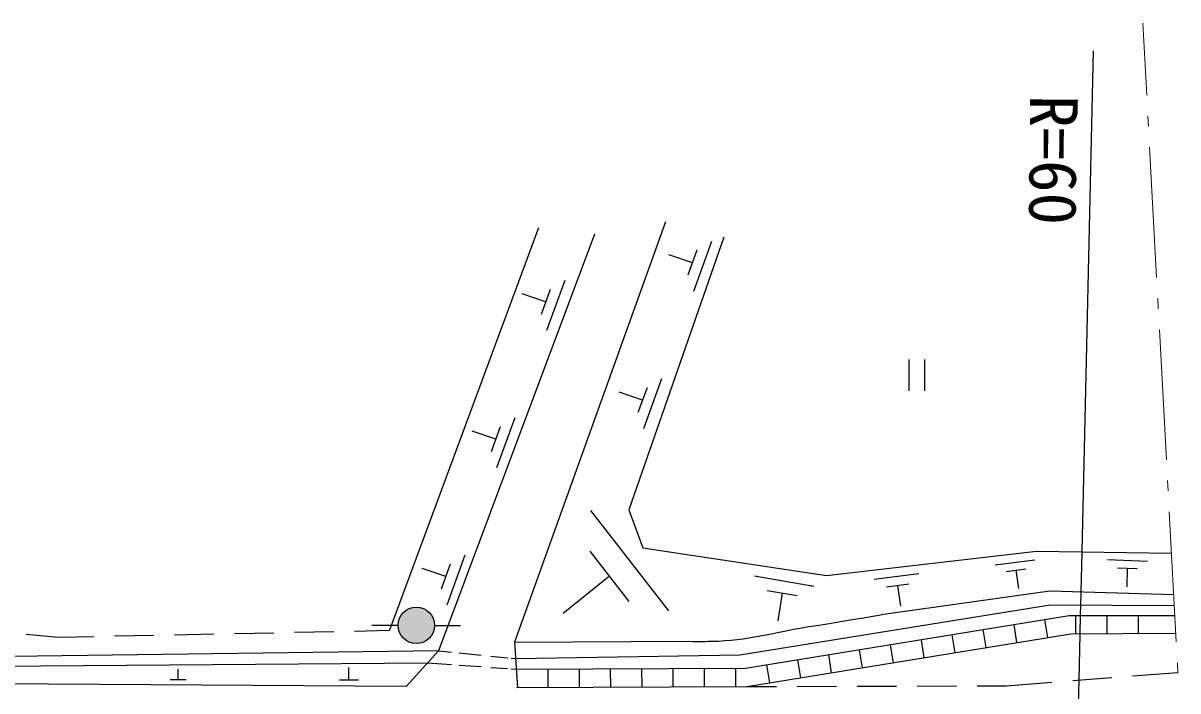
# Model space of a CAD drawing. Units: millimetres, scale not verified. Extents: x 40000 to 680000, y 20000 to 380000.
# Drawn here: x 221980 to 266250, y 284664 to 310280 of the extents above; entities that cross this region are included whole.
import ezdxf
from ezdxf.enums import TextEntityAlignment as Align

# ---------------------------------------------------------------- set-up
doc = ezdxf.new("R2010")
doc.units = ezdxf.units.MM
doc.header["$LTSCALE"] = 1000
for name, color, linetype, lineweight in [('M-BGD', 7, 'Continuous', 25), ('M-BMK-HTXT', 7, 'Continuous', 13), ('M-BMK-SRVR', 3, 'Continuous', 25)]:
    doc.layers.add(name, color=color, linetype=linetype, lineweight=lineweight)
doc.styles.add('ＭＳ ゴシック', font='')
doc.styles.get('ＭＳ ゴシック').set_extended_font_data('MS Gothic')

msp = doc.modelspace()

# ---------------------------------------------------------------- hatches: boundary and pattern name
at = {"layer": 'M-BGD'}
msp.add_hatch(color=256, dxfattribs=at).paths.add_polyline_path([(237754, 287179, -0.41421), (237054, 286479, -0.41421), (236354, 287179, -1)])

# ---------------------------------------------------------------- linework, layer by layer
for p, q in [((241740, 302430), (236031, 286989)), ((246604, 302659), (240822, 286534)), ((243880, 302189), (237904, 286197)), ((248847, 302071), (245206, 291606)), ((247813, 301564), (247465, 300606)), ((248370, 301904), (247674, 299988)), ((247639, 301085), (246739, 301394)), ((242743, 300406), (242047, 298490)), ((242012, 299587), (241112, 299896)), ((242186, 300066), (241838, 299108)), ((255940, 297371), (255940, 296171)), ((256540, 297371), (256540, 296171)), ((246456, 296634), (245760, 294718)), ((245899, 296295), (245551, 295337)), ((245725, 295816), (244825, 296125)), ((240829, 295136), (240133, 293220)), ((240098, 294317), (239198, 294626)), ((240272, 294796), (239924, 293838)), ((243731, 291588), (246721, 287732)), ((245206, 291606), (245739, 290150)), ((243707, 290026), (245202, 288098)), ((245739, 290150), (252780, 289092)), ((252780, 289092), (260834, 290020)), ((260834, 290020), (266002, 289947)), ((238915, 289867), (238219, 287950)), ((259244, 289505), (260762, 289696)), ((263557, 289703), (265086, 289646)), ((238184, 289048), (237284, 289357)), ((238358, 289527), (238010, 288569)), ((254602, 288946), (256315, 289162)), ((259662, 289249), (260420, 289345)), ((260041, 289297), (260143, 288590)), ((263928, 289383), (264692, 289355)), ((264310, 289369), (264296, 288655)), ((244455, 289062), (242680, 287636)), ((250018, 289073), (252296, 288682)), ((255073, 288658), (255930, 288765)), ((255502, 288712), (255616, 287914)), ((250509, 288520), (251648, 288324)), ((251078, 288422), (250914, 287356)), ((261338, 288492), (254873, 287585)), ((266089, 288343), (261338, 288492)), ((249458, 286046), (261349, 287971)), ((261349, 287971), (266110, 287946)), ((249671, 285531), (262084, 287553)), ((249671, 285531), (262084, 287553)), ((261139, 287399), (261252, 286709)), ((262084, 287553), (266131, 287558)), ((262084, 287553), (266059, 287558)), ((262327, 287554), (262328, 286854)), ((263527, 287555), (263528, 286855)), ((264727, 287556), (264728, 286856)), ((230087, 286866), (231586, 286897)), ((232386, 286913), (233886, 286944)), ((234686, 286961), (236031, 286989)), ((236354, 287179), (235354, 287179)), ((237754, 287179), (238754, 287179)), ((258771, 287014), (258883, 286323)), ((259955, 287207), (260067, 286516)), ((262141, 286853), (266168, 286877)), ((222092, 286844), (223343, 286726)), ((223343, 286726), (224688, 286754)), ((225488, 286770), (226987, 286802)), ((227787, 286818), (229287, 286849)), ((240822, 286534), (247507, 286569)), ((240822, 286534), (240938, 284781)), ((249729, 284831), (262141, 286853)), ((255217, 286435), (255330, 285744)), ((256402, 286628), (256514, 285937)), ((257586, 286821), (257699, 286130)), ((237904, 286197), (221556, 285983)), ((237904, 286197), (236664, 284835)), ((237904, 286197), (238399, 286148)), ((238701, 286118), (239545, 286034)), ((239909, 285997), (240552, 285933)), ((240864, 285902), (249458, 286046)), ((252849, 286049), (252961, 285358)), ((254033, 286242), (254146, 285551)), ((215114, 285570), (237489, 285741)), ((234468, 285078), (234462, 285565)), ((237489, 285741), (238399, 285676)), ((238701, 285655), (239545, 285594)), ((239909, 285568), (240552, 285522)), ((240692, 285919), (240864, 285902)), ((250480, 285663), (250592, 284972)), ((251664, 285856), (251777, 285165)), ((236664, 284835), (164843, 285272)), ((227925, 285086), (227921, 285493)), ((240692, 285512), (240891, 285498)), ((240891, 285498), (249671, 285531)), ((240891, 285498), (249671, 285531)), ((242091, 285502), (242093, 284802)), ((243291, 285507), (243293, 284807)), ((244491, 285511), (244493, 284811)), ((245691, 285516), (245693, 284816)), ((246891, 285520), (246893, 284820)), ((248091, 285525), (248093, 284825)), ((249291, 285530), (249293, 284830)), ((262218, 285059), (263714, 285176)), ((264511, 285238), (266249, 285373)), ((228231, 285084), (227620, 285088)), ((234833, 285076), (234103, 285080)), ((240893, 284798), (249729, 284831)), ((249729, 284831), (250856, 284835)), ((251656, 284837), (253156, 284842)), ((253956, 284844), (255456, 284849)), ((256256, 284851), (257756, 284856)), ((258556, 284858), (259683, 284862)), ((259683, 284862), (261421, 284997))]:
    msp.add_line(p, q, dxfattribs=at)
msp.add_circle((237054, 287179), 700, dxfattribs=at)
msp.add_open_spline([(247507, 286569), (247901, 286550), (248023, 286561), (248354, 286569), (249835, 286602), (250642, 286896), (252106, 287128), (253188, 287300), (253532, 287357), (254873, 287585)], degree=3, knots=[0, 0, 0, 0, 1, 1, 1, 2, 2, 2, 3, 3, 3, 3], dxfattribs=at)
at = {"layer": 'M-BMK-HTXT'}
for p, q in [((265054, 307512), (264905, 310280)), ((265119, 306314), (265097, 306713)), ((265431, 300522), (265162, 305515)), ((265496, 299324), (265475, 299724)), ((265809, 293533), (265539, 298525)), ((265873, 292334), (265852, 292734)), ((266186, 286543), (265916, 291536)), ((266250, 285345), (266229, 285744))]:
    msp.add_line(p, q, dxfattribs=at)
at = {"layer": 'M-BMK-SRVR'}
for p, q in [((262574, 289996), (263017, 309210)), ((262538, 288455), (262574, 289996)), ((262527, 287965), (262538, 288455)), ((262518, 287554), (262527, 287965)), ((262502, 286856), (262518, 287554)), ((262461, 285078), (262502, 286856)), ((262366, 280961), (262461, 285078))]:
    msp.add_line(p, q, dxfattribs=at)

# ---------------------------------------------------------------- texts
at = {"layer": 'M-BMK-SRVR', "style": 'ＭＳ ゴシック'}
msp.add_text('R=60', height=1833, rotation=269.561, dxfattribs=at).set_placement((261499, 307520), align=Align.MIDDLE_LEFT)

doc.saveas('drawing.dxf')
